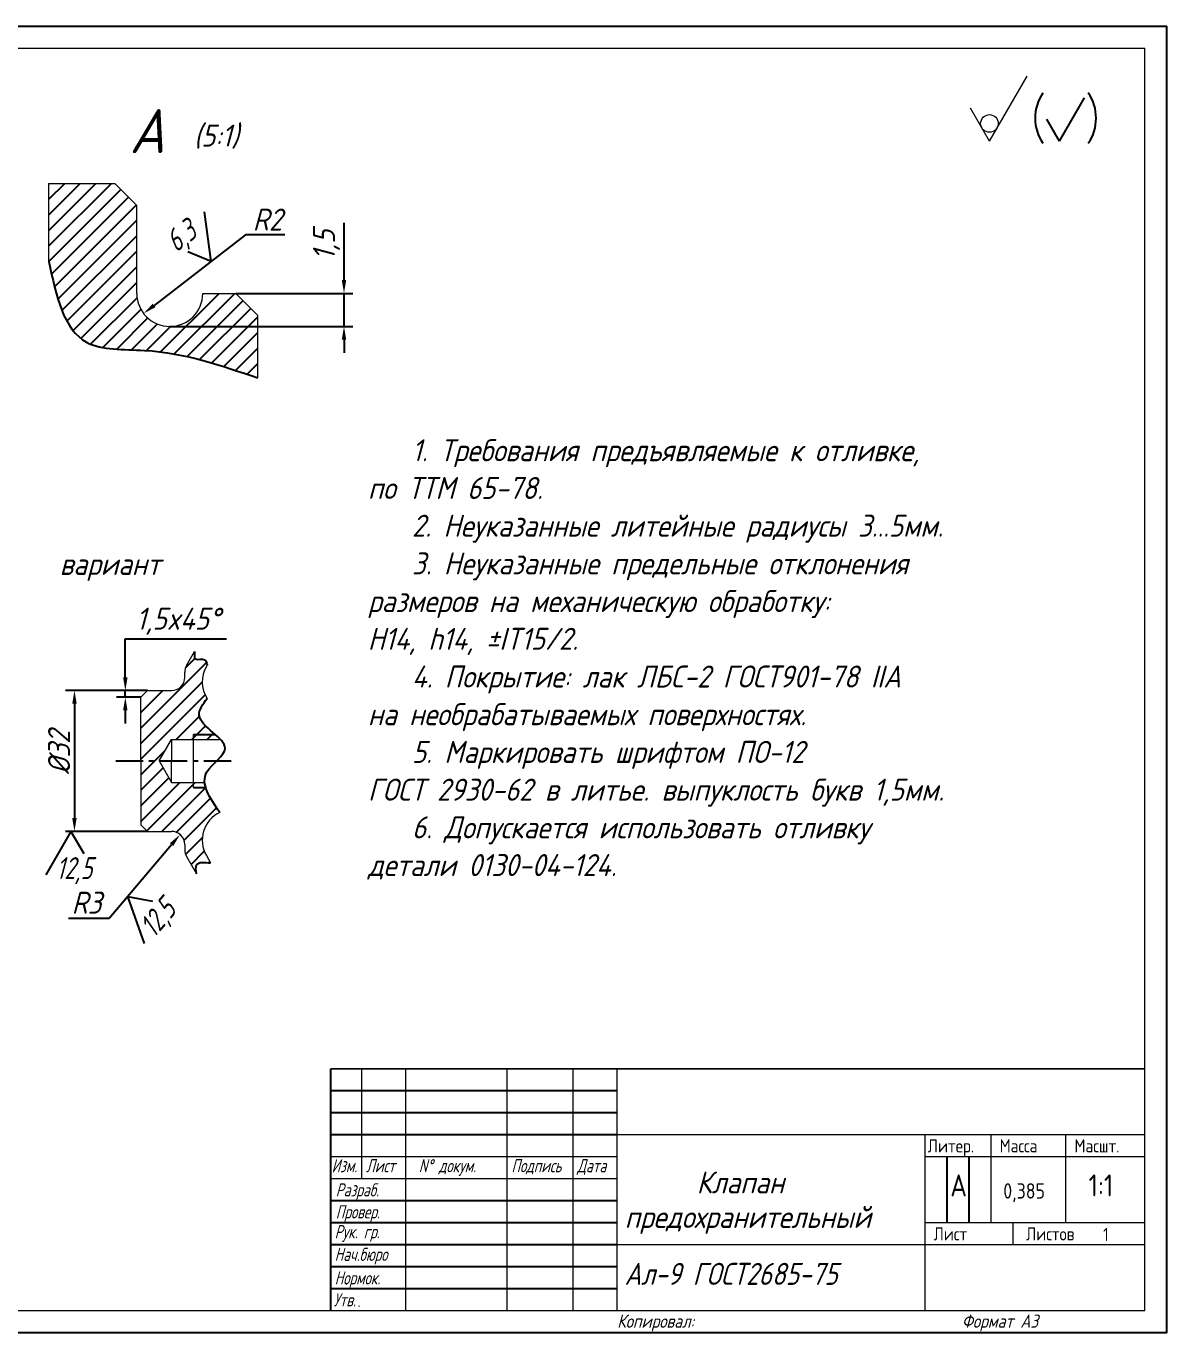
# Model space of a CAD drawing. Extents: x 5364 to 5784, y 0 to 297.
# Drawn here: x 5524.8 to 5784, y 0 to 297 of the extents above; entities that cross this region are included whole.
import ezdxf

# ---------------------------------------------------------------- set-up
doc = ezdxf.new("R2010")
doc.units = 0
doc.header["$MEASUREMENT"] = 0
doc.linetypes.add('CENTER', pattern=[2, 1.25, -0.25, 0.25, -0.25])
doc.layers.get('0').update_dxf_attribs({"linetype": 'CONTINUOUS'})
doc.layers.get('DEFPOINTS').update_dxf_attribs({"linetype": 'CONTINUOUS'})
doc.layers.add('TOST', color=110, linetype='CONTINUOUS', lineweight=20)
doc.styles.get("Standard").update_dxf_attribs({"font": 'simplex.shx', "width": 0.85, "oblique": 15, "height": 5})
doc.dimstyles.get("Standard").update_dxf_attribs({"dimtxt": 5, "dimasz": 3, "dimexe": 2, "dimexo": 0, "dimgap": 1, "dimtad": 1, "dimdec": 0, "dimdsep": 46, "dimlunit": 6, "dimtxsty": 'STANDARD', "dimcen": 0.09, "dimclrt": 7, "dimadec": 0, "dimazin": 0, "dimtfac": 1, "dimtdec": 0, "dimtmove": 0, "dimatfit": 3, "dimfxl": 1, "dimtolj": 1, "dimtzin": 0, "dimarcsym": 0})

# ---------------------------------------------------------------- blocks, each defined once
blk = doc.blocks.new('*D307')
at = {"color": 0, "lineweight": -2, "transparency": 16777216}
for p, q in [((5574.650772742528, 249.5287702558667), (5553.877715579139, 233.5187310944011)), ((5583.616281378558, 249.5287702558662), (5574.650772742528, 249.5287702558667))]:
    blk.add_line(p, q, dxfattribs=at)
at = {"color": 0, "transparency": 16777216}
blk.add_solid([(5553.572491854609, 233.9147594746773), (5554.182939303668, 233.1227027141244), (5551.50154529748, 231.6873887472238)], dxfattribs=at)
at = {"layer": 'DEFPOINTS', "color": 0, "transparency": 16777216}
for p in [(5557.441971001624, 236.265744615167), (5551.50154529748, 231.6873887472238)]:
    blk.add_point(p, dxfattribs=at)
at = {"color": 7, "transparency": 16777216, "insert": (5579.633527060543, 253.0287702558662), "char_height": 5, "attachment_point": 5}
blk.add_mtext('\\A1;R2', dxfattribs=at)
blk = doc.blocks.new('*D308')
at = {"color": 0, "lineweight": -2, "transparency": 16777216}
for p, q in [((5597.037999841258, 239.2657446151679), (5597.037999841258, 252.284062005895)), ((5572.441971001626, 236.2657446151679), (5599.037999841257, 236.2657446151679)), ((5597.037999841258, 228.7657446151679), (5597.037999841258, 236.2657446151679)), ((5557.441971001626, 228.7657446151679), (5599.037999841257, 228.7657446151679)), ((5597.037999841258, 225.7657446151679), (5597.037999841258, 222.7657446151679))]:
    blk.add_line(p, q, dxfattribs=at)
at = {"color": 0, "transparency": 16777216}
for points in [[(5596.537999841257, 239.2657446151679), (5597.537999841257, 239.2657446151679), (5597.037999841258, 236.2657446151679)], [(5596.537999841257, 225.7657446151679), (5597.537999841257, 225.7657446151679), (5597.037999841258, 228.7657446151679)]]:
    blk.add_solid(points, dxfattribs=at)
at = {"layer": 'DEFPOINTS', "color": 0, "transparency": 16777216}
for p in [(5572.441971001626, 236.2657446151679), (5597.037999841258, 236.2657446151679), (5557.441971001626, 228.7657446151679)]:
    blk.add_point(p, dxfattribs=at)
at = {"color": 7, "transparency": 16777216, "insert": (5593.061809365067, 247.2749033105324), "char_height": 5, "attachment_point": 5, "rotation": 90}
blk.add_mtext('\\A1;1,5', dxfattribs=at)
blk = doc.blocks.new('*D312')
at = {"color": 0, "lineweight": -2, "transparency": 16777216}
for p, q in [((5552.35415787104, 145.9838724474157), (5533.779380091861, 145.9838724474157)), ((5535.77938009186, 142.9838724474157), (5535.77938009186, 116.9838724474157)), ((5552.35415787104, 113.9838724474157), (5533.779380091861, 113.9838724474157))]:
    blk.add_line(p, q, dxfattribs=at)
at = {"color": 0, "transparency": 16777216}
for points in [[(5535.279380091861, 142.9838724474157), (5536.279380091861, 142.9838724474157), (5535.77938009186, 145.9838724474157)], [(5535.279380091861, 116.9838724474157), (5536.279380091861, 116.9838724474157), (5535.77938009186, 113.9838724474157)]]:
    blk.add_solid(points, dxfattribs=at)
at = {"layer": 'DEFPOINTS', "color": 0, "transparency": 16777216}
for p in [(5552.35415787104, 145.9838724474157), (5535.77938009186, 113.9838724474157), (5552.35415787104, 113.9838724474157)]:
    blk.add_point(p, dxfattribs=at)
at = {"color": 7, "transparency": 16777216, "insert": (5532.279380091861, 131.9099383457615), "char_height": 5, "attachment_point": 5, "rotation": 90}
blk.add_mtext('\\A1;%%c32', dxfattribs=at)
blk = doc.blocks.new('*D313')
at = {"color": 0, "lineweight": -2, "transparency": 16777216}
for p, q in [((5547.340078016584, 148.9838724474157), (5547.340078016584, 157.7627924340459)), ((5547.340078016584, 157.7627924340459), (5570.322681121596, 157.7627924340458)), ((5552.35415787104, 145.9838724474157), (5545.340078016584, 145.9838724474157)), ((5547.340078016584, 144.4838724474157), (5547.340078016584, 145.9838724474157)), ((5550.854157871039, 144.4838724474157), (5545.340078016584, 144.4838724474157)), ((5547.340078016584, 141.4838724474157), (5547.340078016584, 138.4838724474157))]:
    blk.add_line(p, q, dxfattribs=at)
at = {"color": 0, "transparency": 16777216}
for points in [[(5546.840078016583, 148.9838724474157), (5547.840078016584, 148.9838724474157), (5547.340078016584, 145.9838724474157)], [(5546.840078016583, 141.4838724474157), (5547.840078016584, 141.4838724474157), (5547.340078016584, 144.4838724474157)]]:
    blk.add_solid(points, dxfattribs=at)
at = {"layer": 'DEFPOINTS', "color": 0, "transparency": 16777216}
for p in [(5547.340078016584, 145.9838724474157), (5552.35415787104, 145.9838724474157), (5550.854157871039, 144.4838724474157)]:
    blk.add_point(p, dxfattribs=at)
at = {"color": 7, "transparency": 16777216, "insert": (5559.331379569091, 161.7389829102372), "char_height": 5, "attachment_point": 5}
blk.add_mtext('\\A1;1,5x45%%d', dxfattribs=at)
blk = doc.blocks.new('*D314')
at = {"color": 0, "lineweight": -2, "transparency": 16777216}
for p, q in [((5543.635579362499, 94.27239180898005), (5557.854157871039, 110.9838724474148)), ((5534.414881019391, 94.27239180898005), (5543.635579362499, 94.27239180898005))]:
    blk.add_line(p, q, dxfattribs=at)
at = {"color": 0, "transparency": 16777216}
blk.add_solid([(5557.473343660991, 111.3078794495395), (5558.234972081086, 110.65986544529), (5559.798199883788, 113.2687577076995)], dxfattribs=at)
at = {"layer": 'DEFPOINTS', "color": 0, "transparency": 16777216}
for p in [(5559.798199883788, 113.2687577076995), (5557.854157871039, 110.9838724474157)]:
    blk.add_point(p, dxfattribs=at)
at = {"color": 7, "transparency": 16777216, "insert": (5538.525230190945, 97.77239180898005), "char_height": 5, "attachment_point": 5}
blk.add_mtext('\\A1;R3', dxfattribs=at)

msp = doc.modelspace()

# ---------------------------------------------------------------- hatches: boundary and pattern name
h = msp.add_hatch()
h.set_pattern_fill('ANSI31', scale=20, style=0)
h.set_pattern_definition([(45, (6088.205760029896, -478.0939315980153), (-1.767766952966368, 1.767766952966368), [])])
edge = h.paths.add_edge_path()
edge.add_line((5549.941971001626, 256.2657446151681), (5544.941971001626, 261.2657446151679))
edge.add_line((5544.941971001626, 261.2657446151679), (5529.941971001621, 261.2657446151679))
edge.add_line((5529.941971001621, 261.2657446151679), (5529.94197100162, 243.4875066743892))
edge.add_spline(control_points=[(5529.941971001619, 243.4875066743934), (5531.611892681079, 235.7242500927812), (5534.372954754846, 222.888418580401), (5556.958614145744, 224.1417989904383), (5569.244987721748, 219.8758179024579), (5577.441971001621, 217.0297237776031)], knot_values=[0, 0, 0, 0, 20.25916786107249, 33.49667275736849, 60.03060531080938, 60.03060531080938, 60.03060531080938, 60.03060531080938], degree=3, periodic=0)
edge.add_line((5577.441971001621, 217.0297237776028), (5577.441971001621, 231.2657446151725))
edge.add_line((5577.441971001621, 231.2657446151725), (5572.441971001626, 236.2657446151679))
edge.add_line((5572.441971001626, 236.2657446151679), (5564.941971001625, 236.2657446151679))
edge.add_arc((5557.441971001621, 236.2657446151696), 7.500000000004547, 179.999999999987, 359.999999999987, ccw=False)
edge.add_line((5549.941971001616, 236.2657446151713), (5549.941971001626, 256.2657446151681))
h = msp.add_hatch()
h.set_pattern_fill('ANSI31', scale=20, style=0)
h.set_pattern_definition([(45, (6088.64390187569, -463.1936382859488), (-1.767766952966368, 1.767766952966368), [])])
edge = h.paths.add_edge_path()
edge.add_spline(control_points=[(5568.819289136132, 118.306279934894), (5567.472434323154, 120.23079274059), (5566.125579510178, 122.1553055462859), (5565.597960727544, 123.9838724474157)], knot_values=[0, 0, 0, 0, 5.77944798881445, 5.77944798881445, 5.77944798881445, 5.77944798881445], degree=3, periodic=0)
edge.add_line((5565.597960727544, 123.9838724474157), (5562.854157871039, 123.9838724474157))
edge.add_line((5562.854157871039, 123.9838724474157), (5562.854157871039, 125.0838724474156))
edge.add_line((5562.854157871039, 125.0838724474156), (5557.854157871039, 125.0838724474157))
edge.add_line((5557.854157871039, 125.0838724474157), (5555.025141552008, 129.9838724474157))
edge.add_line((5555.025141552008, 129.9838724474157), (5550.854157871039, 129.9838724474158))
edge.add_line((5550.854157871039, 129.9838724474158), (5550.854157871039, 115.4838724474156))
edge.add_line((5550.854157871039, 115.4838724474156), (5552.35415787104, 113.9838724474157))
edge.add_line((5552.35415787104, 113.9838724474157), (5557.854157871038, 113.9838724474157))
edge.add_arc((5557.854157871037, 110.9838724474157), 2.999999999999976, 0, 89.99999999998272, ccw=False)
edge.add_line((5560.854157871037, 110.9838724474157), (5560.854157871037, 109.7877200247116))
edge.add_arc((5563.854157871038, 109.78772002471), 2.999999999999926, 179.9999999999696, 210.0000000000035)
edge.add_line((5561.256081659684, 108.2877200247098), (5563.539767716179, 104.3322597463259))
edge.add_spline(control_points=[(5563.539767716179, 104.3322597463269), (5563.406864785285, 105.1357027853093), (5563.066385500218, 107.1940148907485), (5565.342691475969, 106.952845424086), (5566.730462527412, 106.8058142218262)], knot_values=[0, 0, 0, 0, 2.059966580468994, 5.27735501293239, 5.27735501293239, 5.27735501293239, 5.27735501293239], degree=3, periodic=0)
edge.add_line((5566.730462527412, 106.8058142218261), (5565.761635159152, 108.4838724474148))
edge.add_arc((5571.823812985643, 111.9838724474159), 7.00000000000009, 115.41792320418139, 210.000000000011, ccw=False)
edge = h.paths.add_edge_path()
edge.add_line((5562.854157871039, 134.8838724474157), (5562.854157871039, 135.9838724474157))
edge.add_line((5562.854157871039, 135.9838724474157), (5567.771267115804, 135.9838724474157))
edge.add_spline(control_points=[(5567.771267115804, 135.9838724474157), (5566.174040160579, 137.3693524030531), (5562.798908440102, 139.9276586537582), (5564.977932846538, 142.8947588769332), (5565.935508308435, 144.1986554089362)], knot_values=[20.53844198623702, 20.53844198623702, 20.53844198623702, 20.53844198623702, 25.93972426346447, 30.17415042968082, 30.17415042968082, 30.17415042968082, 30.17415042968082], degree=3, periodic=0)
edge.add_arc((5571.823812985641, 147.9838724474148), 7.000000000000052, 150.0000000000365, 212.7343884705527, ccw=False)
edge.add_line((5565.761635159148, 151.4838724474108), (5565.9348776153, 151.7839371834934))
edge.add_spline(control_points=[(5565.9348776153, 151.7839371834931), (5565.8267046433, 152.2700856404864), (5565.541791024561, 153.5505378048571), (5562.839962706668, 152.5499900787502), (5563.010652691943, 154.1464675186652), (5563.085782094446, 154.8491589857598)], knot_values=[0, 0, 0, 0, 1.297086426958713, 3.416357902372084, 5.082521869491337, 5.082521869491337, 5.082521869491337, 5.082521869491337], degree=3, periodic=0)
edge.add_line((5563.085782094446, 154.8491589857592), (5561.256081659683, 151.6800248701199))
edge.add_arc((5563.854157871038, 150.1800248701214), 2.999999999999926, 150.0000000000315, 180.0000000000304)
edge.add_line((5560.854157871037, 150.1800248701198), (5560.854157871037, 148.9838724474157))
edge.add_arc((5557.854157871037, 148.9838724474157), 2.999999999999976, -90, 0, ccw=False)
edge.add_line((5557.854157871037, 145.9838724474157), (5552.35415787104, 145.9838724474156))
edge.add_line((5552.35415787104, 145.9838724474156), (5550.854157871039, 144.4838724474156))
edge.add_line((5550.854157871039, 144.4838724474156), (5550.854157871039, 129.9838724474157))
edge.add_line((5550.854157871039, 129.9838724474157), (5555.025141552008, 129.9838724474157))
edge.add_line((5555.025141552008, 129.9838724474157), (5557.854157871039, 134.8838724474157))
edge.add_line((5557.854157871039, 134.8838724474157), (5562.854157871039, 134.8838724474157))
edge = h.paths.add_edge_path()
edge.add_spline(control_points=[(5568.947937382003, 134.8838724474157), (5568.602509277537, 135.2480930203428), (5568.197375259945, 135.6142541594753), (5567.771267115802, 135.9838724474157)], knot_values=[19.09748811327151, 19.09748811327151, 19.09748811327151, 19.09748811327151, 20.53844198623702, 20.53844198623702, 20.53844198623702, 20.53844198623702], degree=3, periodic=0)
edge.add_line((5567.771267115802, 135.9838724474157), (5562.854157871039, 135.9838724474157))
edge.add_line((5562.854157871039, 135.9838724474157), (5562.854157871039, 134.8838724474158))
edge.add_line((5562.854157871039, 134.8838724474158), (5568.947937382003, 134.8838724474157))
edge = h.paths.add_edge_path(flags=16)
edge.add_line((5562.854157871039, 125.0838724474156), (5562.854157871039, 123.9838724474157))
edge.add_line((5562.854157871039, 123.9838724474157), (5565.597960727544, 123.9838724474157))
edge.add_spline(control_points=[(5565.597960727544, 123.9838724474157), (5565.490946017398, 124.3547530213225), (5565.417633294384, 124.7216865427056), (5565.384858191547, 125.0838724474157)], knot_values=[5.77944798881445, 5.77944798881445, 5.77944798881445, 5.77944798881445, 6.951669243411186, 6.951669243411186, 6.951669243411186, 6.951669243411186], degree=3, periodic=0)
edge.add_line((5565.384858191547, 125.0838724474157), (5562.854157871039, 125.0838724474156))

# ---------------------------------------------------------------- linework, layer by layer
at = {"color": 7}
for p, q in [((5364.038345187665, 296.9999999999999), (5784.038345187666, 296.9999999999999)), ((5784.038345187666, 0), (5784.038345187666, 296.9999999999999)), ((5759.64005604716, 270.8801588322116), (5765.330301236401, 280.735952607501)), ((5759.64005604716, 270.8801588322116), (5756.753304701212, 275.8801588322115)), ((5566.848783683747, 243.5156856441044), (5565.339336686507, 254.7956293947286)), ((5566.848783683747, 243.5156856441044), (5561.510075518858, 245.7137594516653)), ((5562.854157871039, 135.9838724474157), (5567.771267115805, 135.9838724474157)), ((5562.854157871039, 123.9838724474157), (5565.597960727544, 123.9838724474157)), ((5534.992112889352, 113.9838724474157), (5529.301867700111, 104.1280786721254)), ((5534.992112889352, 113.9838724474157), (5537.878864235299, 108.9838724474157)), ((5547.81969730163, 99.19009901063701), (5551.638791373241, 88.46955416781758)), ((5547.81969730163, 99.19009901063701), (5553.498494701064, 98.14866085620918)), ((5594.038345187666, 5), (5594.038345187666, 60)), ((5659.038345187666, 55), (5594.038345187666, 55)), ((5659.038345187666, 50), (5594.038345187666, 50)), ((5659.038345187666, 45), (5594.038345187666, 45)), ((5734.038345187666, 40), (5734.038345187666, 25)), ((5739.038345187665, 40), (5739.038345187665, 25)), ((5659.038345187666, 30), (5594.038345187666, 30)), ((5659.038345187666, 25), (5594.038345187666, 25)), ((5659.038345187666, 20), (5594.038345187666, 20)), ((5659.038345187666, 15), (5594.038345187666, 15)), ((5659.038345187666, 10), (5594.038345187666, 10)), ((5784.038345187666, 0), (5364.038345187665, 0))]:
    msp.add_line(p, q, dxfattribs=at)
at = {"color": 7, "linetype": 'CENTER', "ltscale": 5}
msp.add_line((5545.151430429487, 129.9838724474157), (5571.651466865666, 129.9838724474157), dxfattribs=at)
at = {"color": 7}
for centre, start, end in [((5764.181176762746, 276.0860052154759), 145.4520196479283, 214.5479803520722), ((5757.87434688919, 276.0860052154759), 325.4520196479278, 34.54798035207165)]:
    msp.add_arc(centre, 10.08444727572462, start, end, dxfattribs=at)
for points, knots in [([(5529.941971001619, 243.4875066743934), (5531.611892681079, 235.7242500927812), (5534.372954754846, 222.8884185804011), (5556.958614145745, 224.1417989904383), (5569.244987721747, 219.8758179024579), (5577.441971001621, 217.0297237776031)], [0, 0, 0, 0, 20.25916786107249, 33.49667275736849, 60.03060531080938, 60.03060531080938, 60.03060531080938, 60.03060531080938]), ([(5563.085782094446, 154.8491589857598), (5563.010652691943, 154.1464675186652), (5562.839962706669, 152.5499900787502), (5565.541791024561, 153.5505378048571), (5565.826704643299, 152.2700856404864), (5565.9348776153, 151.7839371834931)], [0, 0, 0, 0, 1.666163967119252, 3.785435442532623, 5.082521869491337, 5.082521869491337, 5.082521869491337, 5.082521869491337]), ([(5568.819289136132, 118.306279934894), (5566.570416435203, 121.5196807184207), (5562.747512251899, 126.9822056950011), (5574.128746828638, 133.5790371675299), (5561.86402229294, 138.6546573566207), (5564.977932846538, 142.8947588769332), (5565.935508308435, 144.1986554089362)], [0, 0, 0, 0, 9.650069690698743, 16.40434862075668, 25.93972426346447, 30.17415042968082, 30.17415042968082, 30.17415042968082, 30.17415042968082]), ([(5563.539767716179, 104.3322597463269), (5563.406864785285, 105.1357027853093), (5563.066385500217, 107.1940148907485), (5565.342691475969, 106.952845424086), (5566.730462527412, 106.8058142218262)], [0, 0, 0, 0, 2.059966580468994, 5.27735501293239, 5.27735501293239, 5.27735501293239, 5.27735501293239])]:
    msp.add_open_spline(points, degree=3, knots=knots, dxfattribs=at)
at = {"layer": 'TOST', "color": 7}
for p, q in [((5364.038345187665, 291.9999999999999), (5779.038345187666, 291.9999999999999)), ((5779.038345187666, 5), (5779.038345187666, 291.9999999999999)), ((5743.72002855318, 270.8801588322116), (5752.255396337041, 285.6638494951456)), ((5743.72002855318, 270.8801588322116), (5739.389901534257, 278.3801588322114)), ((5529.941971001616, 261.2657446151679), (5544.941971001626, 261.2657446151679)), ((5529.94197100162, 243.4875066743918), (5529.941971001621, 261.2657446151679)), ((5549.941971001626, 256.2657446151679), (5544.941971001626, 261.2657446151679)), ((5549.941971001616, 236.2657446151679), (5549.941971001626, 256.2657446151679)), ((5564.941971001625, 236.2657446151679), (5572.441971001626, 236.2657446151679)), ((5572.441971001626, 236.2657446151679), (5577.441971001626, 231.2657446151679)), ((5577.441971001621, 217.0297237776031), (5577.441971001621, 231.2657446151699)), ((5561.256081659683, 151.6800248701202), (5563.085782094446, 154.8491589857593)), ((5565.761635159152, 151.4838724474155), (5565.934877615303, 151.7839371834982)), ((5560.854157871037, 148.9838724474174), (5560.854157871037, 150.18002487012)), ((5550.854157871039, 144.4838724474157), (5552.35415787104, 145.9838724474157)), ((5552.35415787104, 145.9838724474157), (5557.854157871038, 145.9838724474157)), ((5550.854157871039, 129.9838724474157), (5550.854157871039, 144.4838724474157)), ((5555.025141552008, 129.9838724474156), (5557.854157871039, 134.8838724474158)), ((5557.854157871039, 134.8838724474157), (5568.947937382006, 134.8838724474157)), ((5557.854157871039, 134.8838724474157), (5557.854157871039, 129.9838724474157)), ((5562.854157871039, 123.9838724474157), (5562.854157871039, 135.9838724474157)), ((5550.854157871039, 129.9838724474157), (5550.854157871039, 115.4838724474157)), ((5555.025141552008, 129.9838724474157), (5557.854157871039, 125.0838724474156)), ((5557.854157871039, 125.0838724474157), (5557.854157871039, 129.9838724474157)), ((5557.854157871039, 125.0838724474157), (5565.384858191546, 125.0838724474157)), ((5552.35415787104, 113.9838724474157), (5550.854157871039, 115.4838724474157)), ((5552.35415787104, 113.9838724474157), (5557.854157871038, 113.9838724474157)), ((5560.854157871037, 110.983872447414), (5560.854157871037, 109.7877200247114)), ((5561.256081659683, 108.2877200247112), (5563.539767716178, 104.3322597463275)), ((5565.761635159152, 108.4838724474159), (5566.730462527412, 106.8058142218262)), ((5779.038345187666, 60), (5594.038345187666, 60)), ((5594.038345187666, 60), (5779.038345187666, 60)), ((5594.038345187666, 60), (5594.038345187666, 5)), ((5601.038345187666, 60), (5601.038345187666, 35)), ((5611.038345187665, 60), (5611.038345187665, 5)), ((5634.038345187666, 60), (5634.038345187666, 5)), ((5649.038345187666, 60), (5649.038345187666, 5)), ((5659.038345187666, 60), (5659.038345187666, 5)), ((5779.038345187666, 45), (5659.038345187666, 45)), ((5729.038345187666, 45), (5729.038345187666, 5)), ((5744.038345187666, 45), (5744.038345187666, 25)), ((5761.038345187666, 45), (5761.038345187666, 25)), ((5659.038345187666, 40), (5594.038345187666, 40)), ((5779.038345187666, 40), (5729.038345187666, 40)), ((5659.038345187666, 35), (5594.038345187666, 35)), ((5779.038345187666, 25), (5729.038345187666, 25)), ((5749.038345187666, 25), (5749.038345187666, 20)), ((5779.038345187666, 20), (5659.038345187666, 20)), ((5779.038345187666, 5), (5364.038345187665, 5))]:
    msp.add_line(p, q, dxfattribs=at)
msp.add_circle((5743.72002855318, 274.8801588322127), 2, dxfattribs=at)
for centre, radius, start, end in [((5557.441971001626, 236.2657446151679), 7.5, 180, 0), ((5563.854157871037, 150.1800248701202), 3, 150.0000000000005, 180.000000000013), ((5571.823812985641, 147.9838724474157), 7, 150.0000000000003, 212.7343884705589), ((5557.854157871038, 148.9838724474157), 3, 270, 7.4438e-12), ((5571.823812985641, 111.9838724474157), 7, 115.4179232041738, 210.0000000000012), ((5557.854157871038, 110.9838724474157), 3, 359.9999999999925, 90), ((5563.854157871037, 109.7877200247111), 3, 179.999999999987, 209.9999999999995)]:
    msp.add_arc(centre, radius, start, end, dxfattribs=at)

# ---------------------------------------------------------------- texts
at = {"color": 7, "oblique": 15, "width": 0.7}
for s, p in [('Изм.', (5594.222709032699, 36.5)), ('Лист', (5602.038345187666, 36.5)), ('N%%d докум.', (5614.038345187665, 36.5)), ('Подпись', (5635.084519886917, 36.5)), ('Дата', (5650.038345187666, 36.5)), ('Разраб.', (5595.160604070517, 31)), ('Провер.', (5595.160604070517, 26)), ('Рук. гр.', (5594.917175348268, 21.48896517387539)), ('Нач.бюро', (5594.917175348268, 16.3560676559041)), ('Нормок.', (5594.917175348268, 11)), ('Утв.', (5594.683640275284, 6))]:
    msp.add_text(s, height=3, dxfattribs=at).set_placement(p)
at = {"color": 7, "width": 0.7}
for p in [(5597.273381211021, 10.90825077349768), (5600.142684863044, 5.851736047944768)]:
    msp.add_text('.', height=3, dxfattribs=at).set_placement(p)
at = {"color": 7, "attachment_point": 6}
for s, insert, char_height in [('A', (5556.271316760856, 273.1372312114654), 10), ('(5:1)', (5573.098414019769, 271.8782821124368), 5)]:
    msp.add_mtext(s, dxfattribs=dict(at, insert=insert, char_height=char_height))
at = {"layer": 'TOST', "color": 7, "oblique": 15, "width": 0.7}
for s, rotation, p in [('6,3', 37.6218634807417, (5558.899487203289, 245.4154164953106)), ('12,5', 49.60796687630447, (5553.889319007307, 89.5798148074424))]:
    msp.add_text(s, height=5, rotation=rotation, dxfattribs=at).set_placement(p)
at = {"layer": 'TOST', "color": 7, "oblique": 15}
for s, height, width, p in [('1. Требования предъявляемые к отливке,', 5, 0.85, (5612.476305740625, 198.1039860523124)), ('по ТТМ 65-78.', 5, 0.85, (5602.476305740625, 189.5325574808838)), ('2. Неуказанные литейные радиусы 3...5мм.', 5, 0.85, (5612.476305740625, 180.9611289094552)), ('вариант', 5, 0.85, (5532.414453439367, 172.2630203932585)), ('3. Неуказанные предельные отклонения', 5, 0.85, (5612.476305740625, 172.3897003380266)), ('размеров на механическую обработку:', 5, 0.85, (5602.476305740625, 163.818271766598)), ('H14, h14, %%pIT15/2.', 5, 0.85, (5602.476305740625, 155.2468431951695)), ('4. Покрытие: лак ЛБС-2 ГОСТ901-78 IIА', 5, 0.85, (5612.476305740625, 146.6754146237409)), ('на необрабатываемых поверхностях.', 5, 0.85, (5602.476305740625, 138.1039860523123)), ('5. Маркировать шрифтом ПО-12', 5, 0.85, (5612.476305740625, 129.5325574808837)), ('ГОСТ 2930-62 в литье. выпуклость букв 1,5мм.', 5, 0.85, (5602.476305740625, 120.9611289094551)), ('6. Допускается использовать отливку', 5, 0.85, (5612.476305740625, 112.3897003380265)), ('12,5', 5, 0.7, (5531.605847180788, 103.1334773086554)), ('детали 0130-04-124.', 5, 0.85, (5602.476305740625, 103.8182717665979)), ('Клапан', 5, 0.85, (5677.176254511437, 31.70523912654426)), ('предохранительный', 5, 0.85, (5660.834927176906, 23.84239546599383)), ('Ал-9 ГОСТ2685-75', 5, 0.8, (5660.795474949748, 10.90854610330097)), ('Копировал:', 3, 0.81, (5659.121407271939, 1.1597566958892)), ('Формат А3', 3, 0.81, (5737.448564865029, 1.1597566958892))]:
    msp.add_text(s, height=height, dxfattribs=dict(at, width=width)).set_placement(p)
at = {"layer": 'TOST', "color": 7, "width": 0.81}
for s, height, p in [('Литер.', 3, (5729.698480860943, 41)), ('Масса', 3, (5746.038345187666, 41)), ('Масшт.', 3, (5763.038345187666, 41)), ('А', 5, (5734.814808866268, 31.01226121652144)), ('1:1', 5, (5766.254498951086, 31.01226121652144)), ('0,385', 3.5, (5746.862384538088, 30.51002865683859)), ('Лист', 3, (5731.038345187666, 21)), ('Листов', 3, (5752.038345187666, 21)), ('1', 3, (5769.552304048102, 20.87540548125276))]:
    msp.add_text(s, height=height, dxfattribs=at).set_placement(p)

# ---------------------------------------------------------------- dimensions: what is measured, and where the dimension line sits
at = {"color": 7}
for center, mpoint, override, picture, middle in [((5557.441971001624, 236.265744615167), (5551.50154529748, 231.6873887472238), {"dimtih": 1, "dimtoh": 1, "dimlfac": 0.2, "dimtmove": 1}, '*D307', (5574.650772742528, 249.5287702558667)), ((5557.854157871039, 110.9838724474157), (5559.798199883788, 113.2687577076995), {"dimtih": 1, "dimtoh": 1, "dimtmove": 1}, '*D314', (5543.635579362499, 94.27239180898005))]:
    dim = msp.add_radius_dim(center=center, mpoint=mpoint, dimstyle='STANDARD', override=override, dxfattribs=at)
    dim.commit()
    dim.dimension.update_dxf_attribs({"geometry": picture, "text_midpoint": middle, "dimtype": 164})
dim = msp.add_linear_dim(base=(5597.037999841258, 236.2657446151679), p1=(5557.441971001626, 228.7657446151679), p2=(5572.441971001626, 236.2657446151679), angle=90, dimstyle='STANDARD', override={"dimdec": 1, "dimlfac": 0.2}, dxfattribs=at)
dim.commit()
dim.dimension.update_dxf_attribs({"geometry": '*D308', "text_midpoint": (5597.037999841258, 247.2749033105324), "dimtype": 160})
dim = msp.add_linear_dim(base=(5547.340078016584, 145.9838724474157), p1=(5550.854157871039, 144.4838724474157), p2=(5552.35415787104, 145.9838724474157), angle=90, text='<>x45%%d', dimstyle='STANDARD', override={"dimtih": 1, "dimtoh": 1, "dimdec": 1}, dxfattribs=at)
dim.commit()
dim.dimension.update_dxf_attribs({"geometry": '*D313', "text_midpoint": (5559.331379569091, 157.7627924340468), "dimtype": 160})
dim = msp.add_linear_dim(base=(5535.77938009186, 113.9838724474157), p1=(5552.35415787104, 145.9838724474157), p2=(5552.35415787104, 113.9838724474157), angle=90, text='%%c<>', dimstyle='STANDARD', dxfattribs=at)
dim.commit()
dim.dimension.update_dxf_attribs({"geometry": '*D312', "text_midpoint": (5535.77938009186, 131.9099383457615), "dimtype": 160})

doc.saveas('drawing.dxf')
